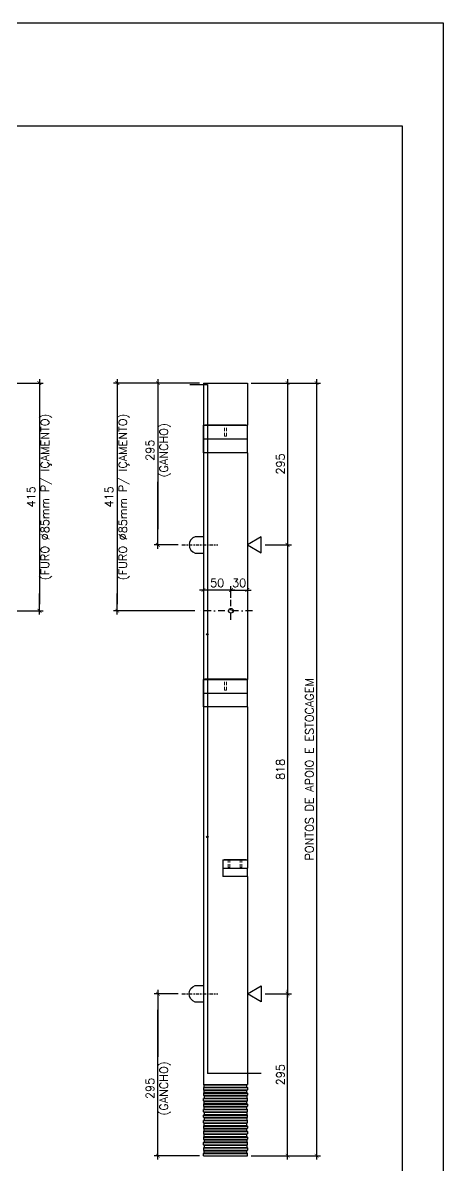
# Model space of a CAD drawing. Header units: centimetres. Extents: x 1658 to 14396, y 8294 to 11444.
# Drawn here: x 3119 to 3886, y 9362 to 11444 of the extents above; entities that cross this region are included whole.
import ezdxf

# ---------------------------------------------------------------- set-up
doc = ezdxf.new("R2010")
doc.units = ezdxf.units.CM
doc.header["$LTSCALE"] = 50
doc.header["$MEASUREMENT"] = 0
doc.header["$PDMODE"] = 67
for name, pattern in [('DASHDOT', [1, 0.5, -0.25, 0, -0.25]), ('DASHED', [0.75, 0.5, -0.25]), ('HIDDEN', [0.375, 0.25, -0.125])]:
    doc.linetypes.add(name, pattern=pattern)
doc.layers.add('10 TRACEJADO', color=1, linetype='DASHED', lineweight=13)
for name, color, linetype in [('COTAS-PRECON', 1, 'Continuous'), ('FORMATO-PRECON', 2, 'Continuous'), ('HACHURAS-PRECON', 1, 'Continuous'), ('LINHA CENTRO-PRECON', 1, 'DASHDOT'), ('LINHA-01-PRECON', 1, 'Continuous'), ('LINHA-02-PRECON', 2, 'Continuous'), ('LINHA-03-PRECON', 3, 'Continuous'), ('LINHA-04-PRECON', 4, 'Continuous')]:
    doc.layers.add(name, color=color, linetype=linetype)
doc.styles.get("Standard").update_dxf_attribs({"font": 'romans.shx'})
doc.dimstyles.new('ESC75-75', dxfattribs={"dimscale": 0, "dimtxt": 15, "dimasz": 7, "dimexe": 7, "dimexo": 7, "dimgap": 5.5, "dimtad": 1, "dimdec": 1, "dimdsep": 46, "dimtxsty": 'Standard', "dimblk": 'ARCHTICK', "dimcen": 0.1, "dimdle": 7, "dimclrd": 256, "dimclre": 256, "dimclrt": 2, "dimadec": 0, "dimazin": 0, "dimtfac": 1, "dimtdec": 1, "dimtix": 1, "dimtmove": 2, "dimatfit": 3, "dimfxl": 1, "dimarcsym": 0})

# ---------------------------------------------------------------- blocks, each defined once
blk = doc.blocks.new('A$C2E607E54')
at = {"layer": 'FORMATO-PRECON'}
blk.add_lwpolyline([(0, 4200), (2970, 4200), (2970, 0), (0, 0)], close=True, dxfattribs=at)
at = {"layer": 'FORMATO-PRECON', "color": 6}
blk.add_lwpolyline([(100, 3950), (2870, 3950), (2870, 100), (100, 100)], close=True, dxfattribs=at)
blk = doc.blocks.new('_ArchTick')
at = {"color": 0, "linetype": 'ByBlock', "const_width": 0.15}
blk.add_lwpolyline([(-0.5, -0.5), (0.5, 0.5)], dxfattribs=at)
blk = doc.blocks.new('*D257')
at = {"layer": 'COTAS-PRECON', "lineweight": -2, "transparency": 16777216}
for p, q in [((3441.8, 10787.6), (3358.6, 10787.6)), ((3365.6, 10794.6), (3365.6, 10722.7)), ((3365.6, 10485.6), (3365.6, 10607.5)), ((3402.5, 10492.6), (3358.6, 10492.6))]:
    blk.add_line(p, q, dxfattribs=at)
at = {"layer": 'Defpoints', "color": 0, "transparency": 16777216}
for p in [(3448.8, 10787.6), (3365.6, 10492.6), (3409.5, 10492.6)]:
    blk.add_point(p, dxfattribs=at)
at = {"layer": 'COTAS-PRECON', "lineweight": -2, "transparency": 16777216, "xscale": 7, "yscale": 7, "zscale": 7}
for p, rotation in [((3365.6, 10787.6), 90), ((3365.6, 10492.6), 270)]:
    blk.add_blockref('_ArchTick', p, dxfattribs=dict(at, rotation=rotation))
at = {"layer": 'COTAS-PRECON', "color": 2, "transparency": 16777216, "insert": (3366.3, 10665.1), "char_height": 15, "attachment_point": 5, "rotation": 90}
blk.add_mtext('295\\P(GANCHO)', dxfattribs=at)
blk = doc.blocks.new('*D258')
at = {"layer": 'COTAS-PRECON', "lineweight": -2, "transparency": 16777216}
for p, q in [((3561.2, 10492.6), (3609.1, 10492.6)), ((3602.1, 10499.6), (3602.1, 9667.6)), ((3561.2, 9674.6), (3609.1, 9674.6))]:
    blk.add_line(p, q, dxfattribs=at)
at = {"layer": 'Defpoints', "color": 0, "transparency": 16777216}
for p in [(3554.2, 10492.6), (3554.2, 9674.6), (3602.1, 9674.6)]:
    blk.add_point(p, dxfattribs=at)
at = {"layer": 'COTAS-PRECON', "lineweight": -2, "transparency": 16777216, "xscale": 7, "yscale": 7, "zscale": 7}
for p, rotation in [((3602.1, 10492.6), 90), ((3602.1, 9674.6), 270)]:
    blk.add_blockref('_ArchTick', p, dxfattribs=dict(at, rotation=rotation))
at = {"layer": 'COTAS-PRECON', "color": 2, "transparency": 16777216, "insert": (3589.1, 10083.6), "char_height": 15, "attachment_point": 5, "rotation": 90}
blk.add_mtext('818', dxfattribs=at)
blk = doc.blocks.new('*D259')
at = {"layer": 'COTAS-PRECON', "lineweight": -2, "transparency": 16777216}
for p, q in [((3535.8, 10787.6), (3609.1, 10787.6)), ((3602.1, 10794.6), (3602.1, 10485.6)), ((3561.2, 10492.6), (3609.1, 10492.6))]:
    blk.add_line(p, q, dxfattribs=at)
at = {"layer": 'Defpoints', "color": 0, "transparency": 16777216}
for p in [(3528.8, 10787.6, 0), (3554.2, 10492.6), (3602.1, 10492.6)]:
    blk.add_point(p, dxfattribs=at)
at = {"layer": 'COTAS-PRECON', "lineweight": -2, "transparency": 16777216, "xscale": 7, "yscale": 7, "zscale": 7}
for p, rotation in [((3602.1, 10787.6), 90), ((3602.1, 10492.6), 270)]:
    blk.add_blockref('_ArchTick', p, dxfattribs=dict(at, rotation=rotation))
at = {"layer": 'COTAS-PRECON', "color": 2, "transparency": 16777216, "insert": (3589.1, 10640.1), "char_height": 15, "attachment_point": 5, "rotation": 90}
blk.add_mtext('295', dxfattribs=at)
blk = doc.blocks.new('*D260')
at = {"layer": 'COTAS-PRECON', "lineweight": -2, "transparency": 16777216}
for p, q in [((3535.8, 10787.6), (3662, 10787.6)), ((3655, 10794.6), (3655, 9372.6)), ((3535.8, 9379.6), (3662, 9379.6))]:
    blk.add_line(p, q, dxfattribs=at)
at = {"layer": 'Defpoints', "color": 0, "transparency": 16777216}
for p in [(3528.8, 10787.6), (3528.8, 9379.6), (3655, 9379.6)]:
    blk.add_point(p, dxfattribs=at)
at = {"layer": 'COTAS-PRECON', "lineweight": -2, "transparency": 16777216, "xscale": 7, "yscale": 7, "zscale": 7}
for p, rotation in [((3655, 10787.6), 90), ((3655, 9379.6), 270)]:
    blk.add_blockref('_ArchTick', p, dxfattribs=dict(at, rotation=rotation))
at = {"layer": 'COTAS-PRECON', "color": 2, "transparency": 16777216, "insert": (3642, 10083.6), "char_height": 15, "attachment_point": 5, "rotation": 90}
blk.add_mtext('PONTOS DE APOIO E ESTOCAGEM', dxfattribs=at)
blk = doc.blocks.new('*D261')
at = {"layer": 'Defpoints', "color": 0, "transparency": 16777216}
for p in [(3448.8, 10787.6), (3291.6, 10372.6), (3439.7, 10372.6)]:
    blk.add_point(p, dxfattribs=at)
at = {"layer": 'LINHA-01-PRECON', "lineweight": -2, "transparency": 16777216}
for p, q in [((3441.8, 10787.6), (3284.6, 10787.6)), ((3291.6, 10794.6), (3291.6, 10756.3)), ((3291.6, 10365.6), (3291.6, 10403.9)), ((3432.7, 10372.6), (3284.6, 10372.6))]:
    blk.add_line(p, q, dxfattribs=at)
at = {"layer": 'LINHA-01-PRECON', "lineweight": -2, "transparency": 16777216, "xscale": 7, "yscale": 7, "zscale": 7}
for p, rotation in [((3291.6, 10787.6), 90), ((3291.6, 10372.6), 270)]:
    blk.add_blockref('_ArchTick', p, dxfattribs=dict(at, rotation=rotation))
at = {"layer": 'LINHA-01-PRECON', "color": 2, "transparency": 16777216, "insert": (3291.6, 10580.1), "char_height": 15, "attachment_point": 5, "rotation": 90}
blk.add_mtext('415\\P(FURO %%C85mm P/ IÇAMENTO)', dxfattribs=at)
blk = doc.blocks.new('*D262')
at = {"layer": 'Defpoints', "color": 0, "transparency": 16777216}
for p in [(3528.8, 10410.4), (3528.8, 10410.4), (3498.8, 10389.2)]:
    blk.add_point(p, dxfattribs=at)
at = {"layer": 'LINHA-01-PRECON', "lineweight": -2, "transparency": 16777216}
for p, q in [((3498.8, 10410.4), (3491.8, 10410.4)), ((3498.8, 10396.2), (3498.8, 10417.4)), ((3498.8, 10410.4), (3528.8, 10410.4)), ((3528.8, 10410.4), (3535.8, 10410.4))]:
    blk.add_line(p, q, dxfattribs=at)
at = {"layer": 'LINHA-01-PRECON', "lineweight": -2, "transparency": 16777216, "xscale": 7, "yscale": 7, "zscale": 7}
blk.add_blockref('_ArchTick', (3498.8, 10410.4), dxfattribs=at)
at = {"layer": 'LINHA-01-PRECON', "lineweight": -2, "transparency": 16777216, "xscale": 7, "yscale": 7, "zscale": 7, "rotation": 180}
blk.add_blockref('_ArchTick', (3528.8, 10410.4), dxfattribs=at)
at = {"layer": 'LINHA-01-PRECON', "color": 2, "transparency": 16777216, "insert": (3513.8, 10423.4), "char_height": 15, "attachment_point": 5}
blk.add_mtext('30', dxfattribs=at)
blk = doc.blocks.new('*D263')
at = {"layer": 'Defpoints', "color": 0, "transparency": 16777216}
for p in [(3448.8, 10410.4), (3448.8, 10410.4), (3498.8, 10389.2)]:
    blk.add_point(p, dxfattribs=at)
at = {"layer": 'LINHA-01-PRECON', "lineweight": -2, "transparency": 16777216}
for p, q in [((3505.8, 10410.4), (3441.8, 10410.4)), ((3498.8, 10396.2), (3498.8, 10417.4))]:
    blk.add_line(p, q, dxfattribs=at)
at = {"layer": 'LINHA-01-PRECON', "lineweight": -2, "transparency": 16777216, "xscale": 7, "yscale": 7, "zscale": 7, "rotation": 180}
blk.add_blockref('_ArchTick', (3448.8, 10410.4), dxfattribs=at)
at = {"layer": 'LINHA-01-PRECON', "lineweight": -2, "transparency": 16777216, "xscale": 7, "yscale": 7, "zscale": 7}
blk.add_blockref('_ArchTick', (3498.8, 10410.4), dxfattribs=at)
at = {"layer": 'LINHA-01-PRECON', "color": 2, "transparency": 16777216, "insert": (3473.8, 10423.4), "char_height": 15, "attachment_point": 5}
blk.add_mtext('50', dxfattribs=at)
blk = doc.blocks.new('*D265')
at = {"layer": 'COTAS-PRECON', "lineweight": -2, "transparency": 16777216}
for p, q in [((3365.6, 9681.6), (3365.6, 9559.7)), ((3402.5, 9674.6), (3358.6, 9674.6)), ((3365.6, 9372.6), (3365.6, 9444.5)), ((3441.8, 9379.6), (3358.6, 9379.6))]:
    blk.add_line(p, q, dxfattribs=at)
at = {"layer": 'Defpoints', "color": 0, "transparency": 16777216}
for p in [(3365.6, 9674.6), (3409.5, 9674.6), (3448.8, 9379.6)]:
    blk.add_point(p, dxfattribs=at)
at = {"layer": 'COTAS-PRECON', "lineweight": -2, "transparency": 16777216, "xscale": 7, "yscale": 7, "zscale": 7}
for p, rotation in [((3365.6, 9674.6), 90), ((3365.6, 9379.6), 270)]:
    blk.add_blockref('_ArchTick', p, dxfattribs=dict(at, rotation=rotation))
at = {"layer": 'COTAS-PRECON', "color": 2, "transparency": 16777216, "insert": (3366.3, 9502.1), "char_height": 15, "attachment_point": 5, "rotation": 90}
blk.add_mtext('295\\P(GANCHO)', dxfattribs=at)
blk = doc.blocks.new('*D266')
at = {"layer": 'COTAS-PRECON', "lineweight": -2, "transparency": 16777216}
for p, q in [((3602.1, 9372.6), (3602.1, 9681.6)), ((3561.2, 9674.6), (3609.1, 9674.6)), ((3535.8, 9379.6), (3609.1, 9379.6))]:
    blk.add_line(p, q, dxfattribs=at)
at = {"layer": 'Defpoints', "color": 0, "transparency": 16777216}
for p in [(3554.2, 9674.6), (3602.1, 9674.6), (3528.8, 9379.6, 0)]:
    blk.add_point(p, dxfattribs=at)
at = {"layer": 'COTAS-PRECON', "lineweight": -2, "transparency": 16777216, "xscale": 7, "yscale": 7, "zscale": 7}
for p, rotation in [((3602.1, 9674.6), 90), ((3602.1, 9379.6), 270)]:
    blk.add_blockref('_ArchTick', p, dxfattribs=dict(at, rotation=rotation))
at = {"layer": 'COTAS-PRECON', "color": 2, "transparency": 16777216, "insert": (3589.1, 9527.1), "char_height": 15, "attachment_point": 5, "rotation": 90}
blk.add_mtext('295', dxfattribs=at)
blk = doc.blocks.new('*D322')
at = {"layer": 'Defpoints', "color": 0, "transparency": 16777216}
for p in [(2994.4, 10787.6), (3004.1, 10372.6), (3149.6, 10372.6)]:
    blk.add_point(p, dxfattribs=at)
at = {"layer": 'LINHA-01-PRECON', "lineweight": -2, "transparency": 16777216}
for p, q in [((3001.4, 10787.6), (3156.6, 10787.6)), ((3149.6, 10794.6), (3149.6, 10756.3)), ((3149.6, 10365.6), (3149.6, 10403.9)), ((3011.1, 10372.6), (3156.6, 10372.6))]:
    blk.add_line(p, q, dxfattribs=at)
at = {"layer": 'LINHA-01-PRECON', "lineweight": -2, "transparency": 16777216, "xscale": 7, "yscale": 7, "zscale": 7}
for p, rotation in [((3149.6, 10787.6), 90), ((3149.6, 10372.6), 270)]:
    blk.add_blockref('_ArchTick', p, dxfattribs=dict(at, rotation=rotation))
at = {"layer": 'LINHA-01-PRECON', "color": 2, "transparency": 16777216, "insert": (3149.6, 10580.1), "char_height": 15, "attachment_point": 5, "rotation": 90}
blk.add_mtext('415\\P(FURO %%C85mm P/ IÇAMENTO)', dxfattribs=at)

msp = doc.modelspace()

# ---------------------------------------------------------------- hatches: boundary and pattern name
at = {"layer": 'LINHA-04-PRECON'}
h = msp.add_hatch(color=256, dxfattribs=at)
h.dxf.hatch_style = 1
h.paths.add_polyline_path([(3454.34, 10329.61, -1), (3457.34, 10329.61, -1)])
h = msp.add_hatch(color=256, dxfattribs=at)
h.dxf.hatch_style = 1
h.paths.add_polyline_path([(3454.34, 9960.61, -1), (3457.34, 9960.61, -1)])

# ---------------------------------------------------------------- linework, layer by layer
at = {"layer": '10 TRACEJADO', "linetype": 'HIDDEN', "ltscale": 0.5, "extrusion": (0, 1, 0)}
for p, q in [((3487.24, 10710.61, 0.02), (3487.24, 10711.61, 0.02)), ((3487.24, 10690.61, 0.02), (3487.24, 10710.61, 0.02)), ((3490.44, 10710.61, 0.02), (3490.44, 10711.61, 0.02)), ((3490.44, 10690.61, 0.02), (3490.44, 10710.61, 0.02)), ((3487.24, 10690.61, 0.02), (3490.44, 10690.61, 0.02)), ((3487.24, 10247.61, 0.02), (3487.24, 10248.61, 0.02)), ((3487.24, 10227.61, 0.02), (3487.24, 10247.61, 0.02)), ((3490.44, 10247.61, 0.02), (3490.44, 10248.61, 0.02)), ((3490.44, 10227.61, 0.02), (3490.44, 10247.61, 0.02)), ((3487.24, 10227.61, 0.02), (3490.44, 10227.61, 0.02)), ((3493.74, 9918.61, 0.02), (3493.74, 9919.61, 0.02)), ((3493.74, 9904.61, 0.02), (3493.74, 9918.61, 0.02)), ((3496.94, 9918.61, 0.02), (3496.94, 9919.61, 0.02)), ((3496.94, 9904.61, 0.02), (3496.94, 9918.61, 0.02)), ((3515.74, 9918.61, 0.02), (3515.74, 9919.61, 0.02)), ((3515.74, 9904.61, 0.02), (3515.74, 9918.61, 0.02)), ((3518.94, 9918.61, 0.02), (3518.94, 9919.61, 0.02)), ((3518.94, 9904.61, 0.02), (3518.94, 9918.61, 0.02)), ((3493.74, 9904.61, 0.02), (3495.34, 9904.61, 0.02)), ((3495.34, 9904.61, 0.02), (3496.94, 9904.61, 0.02)), ((3515.74, 9904.61, 0.02), (3517.34, 9904.61, 0.02)), ((3517.34, 9904.61, 0.02), (3518.94, 9904.61, 0.02))]:
    msp.add_line(p, q, dxfattribs=at)
at = {"layer": 'LINHA CENTRO-PRECON', "ltscale": 0.25}
for p, q in [((3409.52, 10492.61, 0.02), (3474.96, 10492.61, 0.02)), ((3409.52, 9674.61, 0.02), (3474.96, 9674.61, 0.02))]:
    msp.add_line(p, q, dxfattribs=at)
at = {"layer": 'LINHA-01-PRECON'}
for p, q in [((3149.59, 10775.46, 0.02), (3149.59, 10384.75, 0.02)), ((3291.57, 10775.46, 0.02), (3291.57, 10384.75, 0.02)), ((3365.56, 10758.68, 0.02), (3365.56, 10521.53, 0.02)), ((3365.56, 9408.53, 0.02), (3365.56, 9645.68, 0.02)), ((3448.84, 9509.61, 0.02), (3528.84, 9509.61, 0.02)), ((3448.84, 9503.61, 0.02), (3528.84, 9503.61, 0.02)), ((3448.84, 9499.61, 0.02), (3528.84, 9499.61, 0.02)), ((3448.84, 9493.61, 0.02), (3528.84, 9493.61, 0.02)), ((3449.84, 9508.61, 0.02), (3527.84, 9508.61, 0.02)), ((3449.84, 9504.61, 0.02), (3527.84, 9504.61, 0.02)), ((3449.84, 9498.61, 0.02), (3527.84, 9498.61, 0.02)), ((3449.84, 9494.61, 0.02), (3527.84, 9494.61, 0.02)), ((3448.84, 9489.61, 0.02), (3528.84, 9489.61, 0.02)), ((3448.84, 9483.61, 0.02), (3528.84, 9483.61, 0.02)), ((3448.84, 9479.61, 0.02), (3528.84, 9479.61, 0.02)), ((3448.84, 9473.61, 0.02), (3528.84, 9473.61, 0.02)), ((3449.84, 9488.61, 0.02), (3527.84, 9488.61, 0.02)), ((3449.84, 9484.61, 0.02), (3527.84, 9484.61, 0.02)), ((3449.84, 9478.61, 0.02), (3527.84, 9478.61, 0.02)), ((3449.84, 9474.61, 0.02), (3527.84, 9474.61, 0.02)), ((3448.84, 9469.61, 0.02), (3528.84, 9469.61, 0.02)), ((3448.84, 9463.61, 0.02), (3528.84, 9463.61, 0.02)), ((3448.84, 9459.61, 0.02), (3528.84, 9459.61, 0.02)), ((3448.84, 9453.61, 0.02), (3528.84, 9453.61, 0.02)), ((3449.84, 9468.61, 0.02), (3527.84, 9468.61, 0.02)), ((3449.84, 9464.61, 0.02), (3527.84, 9464.61, 0.02)), ((3449.84, 9458.61, 0.02), (3527.84, 9458.61, 0.02)), ((3449.84, 9454.61, 0.02), (3527.84, 9454.61, 0.02)), ((3448.84, 9449.61, 0.02), (3528.84, 9449.61, 0.02)), ((3448.84, 9443.61, 0.02), (3528.84, 9443.61, 0.02)), ((3448.84, 9439.61, 0.02), (3528.84, 9439.61, 0.02)), ((3448.84, 9439.61, 0.02), (3528.84, 9439.61, 0.02)), ((3448.84, 9433.61, 0.02), (3528.84, 9433.61, 0.02)), ((3449.84, 9448.61, 0.02), (3527.84, 9448.61, 0.02)), ((3449.84, 9444.61, 0.02), (3527.84, 9444.61, 0.02)), ((3449.84, 9438.61, 0.02), (3527.84, 9438.61, 0.02)), ((3449.84, 9434.61, 0.02), (3527.84, 9434.61, 0.02)), ((3448.84, 9429.61, 0.02), (3528.84, 9429.61, 0.02)), ((3448.84, 9423.61, 0.02), (3528.84, 9423.61, 0.02)), ((3448.84, 9419.61, 0.02), (3528.84, 9419.61, 0.02)), ((3448.84, 9413.61, 0.02), (3528.84, 9413.61, 0.02)), ((3448.84, 9409.61, 0.02), (3528.84, 9409.61, 0.02)), ((3449.84, 9428.61, 0.02), (3527.84, 9428.61, 0.02)), ((3449.84, 9424.61, 0.02), (3527.84, 9424.61, 0.02)), ((3449.84, 9418.61, 0.02), (3527.84, 9418.61, 0.02)), ((3449.84, 9414.61, 0.02), (3527.84, 9414.61, 0.02)), ((3448.84, 9403.61, 0.02), (3528.84, 9403.61, 0.02)), ((3448.84, 9399.61, 0.02), (3528.84, 9399.61, 0.02)), ((3448.84, 9393.61, 0.02), (3528.84, 9393.61, 0.02)), ((3448.84, 9389.61, 0.02), (3528.84, 9389.61, 0.02)), ((3449.84, 9408.61, 0.02), (3527.84, 9408.61, 0.02)), ((3449.84, 9404.61, 0.02), (3527.84, 9404.61, 0.02)), ((3449.84, 9398.61, 0.02), (3527.84, 9398.61, 0.02)), ((3449.84, 9394.61, 0.02), (3527.84, 9394.61, 0.02)), ((3449.84, 9388.61, 0.02), (3527.84, 9388.61, 0.02)), ((3448.84, 9383.61, 0.02), (3528.84, 9383.61, 0.02)), ((3449.84, 9384.61, 0.02), (3527.84, 9384.61, 0.02))]:
    msp.add_line(p, q, dxfattribs=at)
at = {"layer": 'LINHA-01-PRECON', "linetype": 'DASHDOT', "ltscale": 0.5}
for p, q in [((3498.85, 10355.98, 0.02), (3498.85, 10392.74, 0.02)), ((3538, 10372.61, 0.02), (3439.22, 10372.61, 0.02))]:
    msp.add_line(p, q, dxfattribs=at)
at = {"layer": 'LINHA-02-PRECON', "extrusion": (0, 1, 0)}
for p, q in [((3448.84, 10787.61, 0.02), (3528.84, 10787.61, 0.02)), ((3448.84, 10787.61, 0.02), (3448.84, 9509.61, 0.02)), ((3528.84, 10787.61, 0.02), (3528.84, 10710.61, 0.02)), ((3448.84, 10710.61, 0.02), (3528.84, 10710.61, 0.02)), ((3448.84, 10685.61, 0.02), (3448.84, 10710.61, 0.02)), ((3451.34, 10711.61, 0.02), (3526.34, 10711.61, 0.02)), ((3451.34, 10711.61, 0.02), (3451.34, 10710.61, 0.02)), ((3526.34, 10711.61, 0.02), (3526.34, 10710.61, 0.02)), ((3528.84, 10685.61, 0.02), (3528.84, 10710.61, 0.02)), ((3448.84, 10685.61, 0.02), (3528.84, 10685.61, 0.02)), ((3448.84, 10660.61, 0.02), (3448.84, 10685.61, 0.02)), ((3528.84, 10660.61, 0.02), (3528.84, 10685.61, 0.02)), ((3528.84, 10660.61, 0.02), (3448.84, 10660.61, 0.02)), ((3528.84, 10660.61, 0.02), (3528.84, 10247.61, 0.02)), ((3528.84, 10660.61, 0.02), (3528.84, 10660.61, 0.02)), ((3448.84, 10247.61, 0.02), (3528.84, 10247.61, 0.02)), ((3448.84, 10222.61, 0.02), (3448.84, 10247.61, 0.02)), ((3451.34, 10248.61, 0.02), (3526.34, 10248.61, 0.02)), ((3451.34, 10248.61, 0.02), (3451.34, 10247.61, 0.02)), ((3526.34, 10248.61, 0.02), (3526.34, 10247.61, 0.02)), ((3528.84, 10222.61, 0.02), (3528.84, 10247.61, 0.02)), ((3448.84, 10222.61, 0.02), (3528.84, 10222.61, 0.02)), ((3448.84, 10197.61, 0.02), (3448.84, 10222.61, 0.02)), ((3528.84, 10197.61, 0.02), (3528.84, 10222.61, 0.02)), ((3528.84, 10197.61, 0.02), (3448.84, 10197.61, 0.02)), ((3528.84, 10197.61, 0.02), (3528.84, 10197.61, 0.02)), ((3528.84, 10197.61, 0.02), (3528.84, 9918.61, 0.02)), ((3483.84, 9918.61, 0.02), (3483.84, 9903.61, 0.02)), ((3483.84, 9918.61, 0.02), (3528.84, 9918.61, 0.02)), ((3486.34, 9919.61, 0.02), (3526.34, 9919.61, 0.02)), ((3486.34, 9919.61, 0.02), (3486.34, 9918.61, 0.02)), ((3526.34, 9919.61, 0.02), (3526.34, 9918.61, 0.02)), ((3528.84, 9918.61, 0.02), (3528.84, 9903.61, 0.02)), ((3483.84, 9903.61, 0.02), (3528.84, 9903.61, 0.02)), ((3483.84, 9903.61, 0.02), (3483.84, 9888.61, 0.02)), ((3528.84, 9888.61, 0.02), (3483.84, 9888.61, 0.02)), ((3528.84, 9888.61, 0.02), (3528.84, 9903.61, 0.02)), ((3528.84, 9888.61, 0.02), (3528.84, 9509.61, 0.02)), ((3448.84, 9379.61, 0.02), (3528.84, 9379.61, 0.02))]:
    msp.add_line(p, q, dxfattribs=at)
at = {"layer": 'LINHA-02-PRECON'}
for p, q in [((3449.84, 9508.61, 0.02), (3448.84, 9509.61, 0.02)), ((3449.84, 9504.61, 0.02), (3448.84, 9503.61, 0.02)), ((3448.84, 9503.61, 0.02), (3448.84, 9499.61, 0.02)), ((3449.84, 9498.61, 0.02), (3448.84, 9499.61, 0.02)), ((3449.84, 9494.61, 0.02), (3448.84, 9493.61, 0.02)), ((3448.84, 9493.61, 0.02), (3448.84, 9489.61, 0.02)), ((3449.84, 9504.61, 0.02), (3449.84, 9508.61, 0.02)), ((3449.84, 9494.61, 0.02), (3449.84, 9498.61, 0.02)), ((3527.84, 9508.61, 0.02), (3528.84, 9509.61, 0.02)), ((3527.84, 9504.61, 0.02), (3527.84, 9508.61, 0.02)), ((3527.84, 9504.61, 0.02), (3528.84, 9503.61, 0.02)), ((3527.84, 9498.61, 0.02), (3528.84, 9499.61, 0.02)), ((3527.84, 9494.61, 0.02), (3527.84, 9498.61, 0.02)), ((3527.84, 9494.61, 0.02), (3528.84, 9493.61, 0.02)), ((3528.84, 9503.61, 0.02), (3528.84, 9499.61, 0.02)), ((3528.84, 9493.61, 0.02), (3528.84, 9489.61, 0.02)), ((3449.84, 9488.61, 0.02), (3448.84, 9489.61, 0.02)), ((3449.84, 9484.61, 0.02), (3448.84, 9483.61, 0.02)), ((3448.84, 9479.61, 0.02), (3448.84, 9483.61, 0.02)), ((3449.84, 9478.61, 0.02), (3448.84, 9479.61, 0.02)), ((3449.84, 9474.61, 0.02), (3448.84, 9473.61, 0.02)), ((3448.84, 9473.61, 0.02), (3448.84, 9469.61, 0.02)), ((3449.84, 9488.61, 0.02), (3449.84, 9484.61, 0.02)), ((3449.84, 9474.61, 0.02), (3449.84, 9478.61, 0.02)), ((3527.84, 9488.61, 0.02), (3528.84, 9489.61, 0.02)), ((3527.84, 9488.61, 0.02), (3527.84, 9484.61, 0.02)), ((3527.84, 9484.61, 0.02), (3528.84, 9483.61, 0.02)), ((3527.84, 9478.61, 0.02), (3528.84, 9479.61, 0.02)), ((3527.84, 9474.61, 0.02), (3527.84, 9478.61, 0.02)), ((3527.84, 9474.61, 0.02), (3528.84, 9473.61, 0.02)), ((3528.84, 9479.61, 0.02), (3528.84, 9483.61, 0.02)), ((3528.84, 9473.61, 0.02), (3528.84, 9469.61, 0.02)), ((3449.84, 9468.61, 0.02), (3448.84, 9469.61, 0.02)), ((3449.84, 9464.61, 0.02), (3448.84, 9463.61, 0.02)), ((3448.84, 9459.61, 0.02), (3448.84, 9463.61, 0.02)), ((3449.84, 9458.61, 0.02), (3448.84, 9459.61, 0.02)), ((3449.84, 9454.61, 0.02), (3448.84, 9453.61, 0.02)), ((3448.84, 9449.61, 0.02), (3448.84, 9453.61, 0.02)), ((3449.84, 9464.61, 0.02), (3449.84, 9468.61, 0.02)), ((3449.84, 9458.61, 0.02), (3449.84, 9454.61, 0.02)), ((3527.84, 9468.61, 0.02), (3528.84, 9469.61, 0.02)), ((3527.84, 9464.61, 0.02), (3527.84, 9468.61, 0.02)), ((3527.84, 9464.61, 0.02), (3528.84, 9463.61, 0.02)), ((3527.84, 9458.61, 0.02), (3528.84, 9459.61, 0.02)), ((3527.84, 9458.61, 0.02), (3527.84, 9454.61, 0.02)), ((3527.84, 9454.61, 0.02), (3528.84, 9453.61, 0.02)), ((3528.84, 9459.61, 0.02), (3528.84, 9463.61, 0.02)), ((3528.84, 9449.61, 0.02), (3528.84, 9453.61, 0.02)), ((3449.84, 9448.61, 0.02), (3448.84, 9449.61, 0.02)), ((3449.84, 9444.61, 0.02), (3448.84, 9443.61, 0.02)), ((3448.84, 9439.61, 0.02), (3448.84, 9443.61, 0.02)), ((3449.84, 9438.61, 0.02), (3448.84, 9439.61, 0.02)), ((3449.84, 9434.61, 0.02), (3448.84, 9433.61, 0.02)), ((3448.84, 9433.61, 0.02), (3448.84, 9429.61, 0.02)), ((3449.84, 9448.61, 0.02), (3449.84, 9444.61, 0.02)), ((3449.84, 9434.61, 0.02), (3449.84, 9438.61, 0.02)), ((3527.84, 9448.61, 0.02), (3528.84, 9449.61, 0.02)), ((3527.84, 9448.61, 0.02), (3527.84, 9444.61, 0.02)), ((3527.84, 9444.61, 0.02), (3528.84, 9443.61, 0.02)), ((3527.84, 9438.61, 0.02), (3528.84, 9439.61, 0.02)), ((3527.84, 9434.61, 0.02), (3527.84, 9438.61, 0.02)), ((3527.84, 9434.61, 0.02), (3528.84, 9433.61, 0.02)), ((3528.84, 9439.61, 0.02), (3528.84, 9443.61, 0.02)), ((3528.84, 9433.61, 0.02), (3528.84, 9429.61, 0.02)), ((3449.84, 9428.61, 0.02), (3448.84, 9429.61, 0.02)), ((3449.84, 9424.61, 0.02), (3448.84, 9423.61, 0.02)), ((3448.84, 9423.61, 0.02), (3448.84, 9419.61, 0.02)), ((3449.84, 9418.61, 0.02), (3448.84, 9419.61, 0.02)), ((3449.84, 9414.61, 0.02), (3448.84, 9413.61, 0.02)), ((3448.84, 9413.61, 0.02), (3448.84, 9409.61, 0.02)), ((3449.84, 9408.61, 0.02), (3448.84, 9409.61, 0.02)), ((3449.84, 9424.61, 0.02), (3449.84, 9428.61, 0.02)), ((3449.84, 9414.61, 0.02), (3449.84, 9418.61, 0.02)), ((3527.84, 9428.61, 0.02), (3528.84, 9429.61, 0.02)), ((3527.84, 9424.61, 0.02), (3527.84, 9428.61, 0.02)), ((3527.84, 9424.61, 0.02), (3528.84, 9423.61, 0.02)), ((3527.84, 9418.61, 0.02), (3528.84, 9419.61, 0.02)), ((3527.84, 9414.61, 0.02), (3527.84, 9418.61, 0.02)), ((3527.84, 9414.61, 0.02), (3528.84, 9413.61, 0.02)), ((3527.84, 9408.61, 0.02), (3528.84, 9409.61, 0.02)), ((3528.84, 9423.61, 0.02), (3528.84, 9419.61, 0.02)), ((3528.84, 9413.61, 0.02), (3528.84, 9409.61, 0.02)), ((3449.84, 9404.61, 0.02), (3448.84, 9403.61, 0.02)), ((3448.84, 9399.61, 0.02), (3448.84, 9403.61, 0.02)), ((3449.84, 9398.61, 0.02), (3448.84, 9399.61, 0.02)), ((3449.84, 9394.61, 0.02), (3448.84, 9393.61, 0.02)), ((3448.84, 9393.61, 0.02), (3448.84, 9389.61, 0.02)), ((3449.84, 9388.61, 0.02), (3448.84, 9389.61, 0.02)), ((3449.84, 9408.61, 0.02), (3449.84, 9404.61, 0.02)), ((3449.84, 9398.61, 0.02), (3449.84, 9394.61, 0.02)), ((3449.84, 9384.61, 0.02), (3449.84, 9388.61, 0.02)), ((3527.84, 9408.61, 0.02), (3527.84, 9404.61, 0.02)), ((3527.84, 9404.61, 0.02), (3528.84, 9403.61, 0.02)), ((3527.84, 9398.61, 0.02), (3528.84, 9399.61, 0.02)), ((3527.84, 9398.61, 0.02), (3527.84, 9394.61, 0.02)), ((3527.84, 9394.61, 0.02), (3528.84, 9393.61, 0.02)), ((3527.84, 9388.61, 0.02), (3528.84, 9389.61, 0.02)), ((3527.84, 9384.61, 0.02), (3527.84, 9388.61, 0.02)), ((3528.84, 9399.61, 0.02), (3528.84, 9403.61, 0.02)), ((3528.84, 9393.61, 0.02), (3528.84, 9389.61, 0.02)), ((3449.84, 9384.61, 0.02), (3448.84, 9383.61, 0.02)), ((3448.84, 9379.61, 0.02), (3448.84, 9383.61, 0.02)), ((3527.84, 9384.61, 0.02), (3528.84, 9383.61, 0.02)), ((3528.84, 9379.61, 0.02), (3528.84, 9383.61, 0.02))]:
    msp.add_line(p, q, dxfattribs=at)
msp.add_circle((3498.85, 10372.61, 0.02), 4.25, dxfattribs=at)
at = {"layer": 'LINHA-03-PRECON'}
for points in [[(3528.84, 10492.61), (3554.15, 10477.99), (3554.15, 10507.22)], [(3528.84, 9674.61), (3554.15, 9689.22), (3554.15, 9659.99)]]:
    msp.add_lwpolyline(points, close=True, dxfattribs=at)
at = {"layer": 'LINHA-04-PRECON'}
for p, q in [((3423.84, 10784.61, 0.02), (3455.84, 10784.61, 0.02)), ((3455.84, 10784.61, 0.02), (3455.84, 9529.61, 0.02)), ((3553.84, 9529.61, 0.02), (3455.84, 9529.61, 0.02))]:
    msp.add_line(p, q, dxfattribs=at)
at = {"layer": 'LINHA-04-PRECON', "elevation": 0.02}
for points in [[(3448.84, 10507.61), (3433.84, 10507.61, 0.7491786), (3433.84, 10477.61), (3448.84, 10477.61)], [(3448.84, 9659.61), (3433.84, 9659.61, -0.7491786), (3433.84, 9689.61), (3448.84, 9689.61)]]:
    msp.add_lwpolyline(points, format="xyb", dxfattribs=at)
at = {"layer": 'LINHA-04-PRECON'}
for centre in [(3455.84, 10329.61, 0.02), (3455.84, 9960.61, 0.02)]:
    msp.add_circle(centre, 1.5, dxfattribs=at)

# ---------------------------------------------------------------- block references
at = {"layer": 'HACHURAS-PRECON', "xscale": 0.7499999999999996, "yscale": 0.7499999999999996, "zscale": 0.7499999999999996}
msp.add_blockref('A$C2E607E54', (1658.36, 8293.94), dxfattribs=at)

# ---------------------------------------------------------------- dimensions: what is measured, and where the dimension line sits
at = {"layer": 'COTAS-PRECON'}
for base, p1, p2, angle, picture, middle in [((3365.56, 10492.61, 0.02), (3448.84, 10787.61, 0.02), (3409.52, 10492.61, 0.02), 90, '*D257', (3366.26, 10665.11, 0.02)), ((3365.56, 9674.61, 0.02), (3448.84, 9379.61, 0.02), (3409.52, 9674.61, 0.02), 270, '*D265', (3366.26, 9502.11, 0.02))]:
    dim = msp.add_linear_dim(base=base, p1=p1, p2=p2, angle=angle, text='<>\\P(GANCHO)', dimstyle='ESC75-75', override={"dimscale": 1}, dxfattribs=at)
    dim.commit()
    dim.dimension.update_dxf_attribs({"geometry": picture, "text_midpoint": middle, "dimtype": 160})
for base, p1, p2, angle, picture, middle in [((3602.13, 10492.61), (3528.84, 10787.61, 0.02), (3554.15, 10492.61), 90, '*D259', (3589.13, 10640.11)), ((3602.13, 9674.61), (3554.15, 10492.61), (3554.15, 9674.61), 90, '*D258', (3589.13, 10083.61)), ((3602.13, 9674.61), (3528.84, 9379.61, 0.02), (3554.15, 9674.61), 270, '*D266', (3589.13, 9527.11))]:
    dim = msp.add_linear_dim(base=base, p1=p1, p2=p2, angle=angle, dimstyle='ESC75-75', override={"dimscale": 1}, dxfattribs=at)
    dim.commit()
    dim.dimension.update_dxf_attribs({"geometry": picture, "text_midpoint": middle})
dim = msp.add_linear_dim(base=(3655, 9379.61, 0.02), p1=(3528.84, 10787.61, 0.02), p2=(3528.84, 9379.61, 0.02), angle=90, text='PONTOS DE APOIO E ESTOCAGEM', dimstyle='ESC75-75', override={"dimscale": 1}, dxfattribs=at)
dim.commit()
dim.dimension.update_dxf_attribs({"geometry": '*D260', "text_midpoint": (3642, 10083.61, 0.02)})
at = {"layer": 'LINHA-01-PRECON'}
for base, p1, p2, picture, middle in [((3149.59, 10372.61, 0.02), (2994.45, 10787.61, 0.02), (3004.08, 10372.61, 0.02), '*D322', (3149.59, 10580.11, 0.02)), ((3291.57, 10372.61, 0.02), (3448.84, 10787.61, 0.02), (3439.68, 10372.61, 0.02), '*D261', (3291.57, 10580.11, 0.02))]:
    dim = msp.add_linear_dim(base=base, p1=p1, p2=p2, angle=90, text='<>\\P(FURO %%C85mm P/ IÇAMENTO)', dimstyle='ESC75-75', override={"dimscale": 1}, dxfattribs=at)
    dim.commit()
    dim.dimension.update_dxf_attribs({"geometry": picture, "text_midpoint": middle, "dimtype": 160})
for base, p2, angle, picture, middle in [((3448.85, 10410.39, 0.02), (3448.85, 10410.39, 0.02), 0, '*D263', (3473.85, 10423.39, 0.02)), ((3528.85, 10410.39, 0.02), (3528.85, 10410.39, 0.02), 180, '*D262', (3513.85, 10423.39, 0.02))]:
    dim = msp.add_linear_dim(base=base, p1=(3498.85, 10389.23, 0.02), p2=p2, angle=angle, dimstyle='ESC75-75', override={"dimscale": 1}, dxfattribs=at)
    dim.commit()
    dim.dimension.update_dxf_attribs({"geometry": picture, "text_midpoint": middle})

# ---------------------------------------------------------------- leaders
at = {"layer": 'COTAS-PRECON'}
msp.add_leader([(3007.25, 9529.61, 0.02), (3070.11, 9322.52, 0.02), (3170.31, 9322.52, 0.02)], dimstyle='ESC75-75', override={"dimscale": 1}, dxfattribs=at)

doc.saveas('drawing.dxf')
